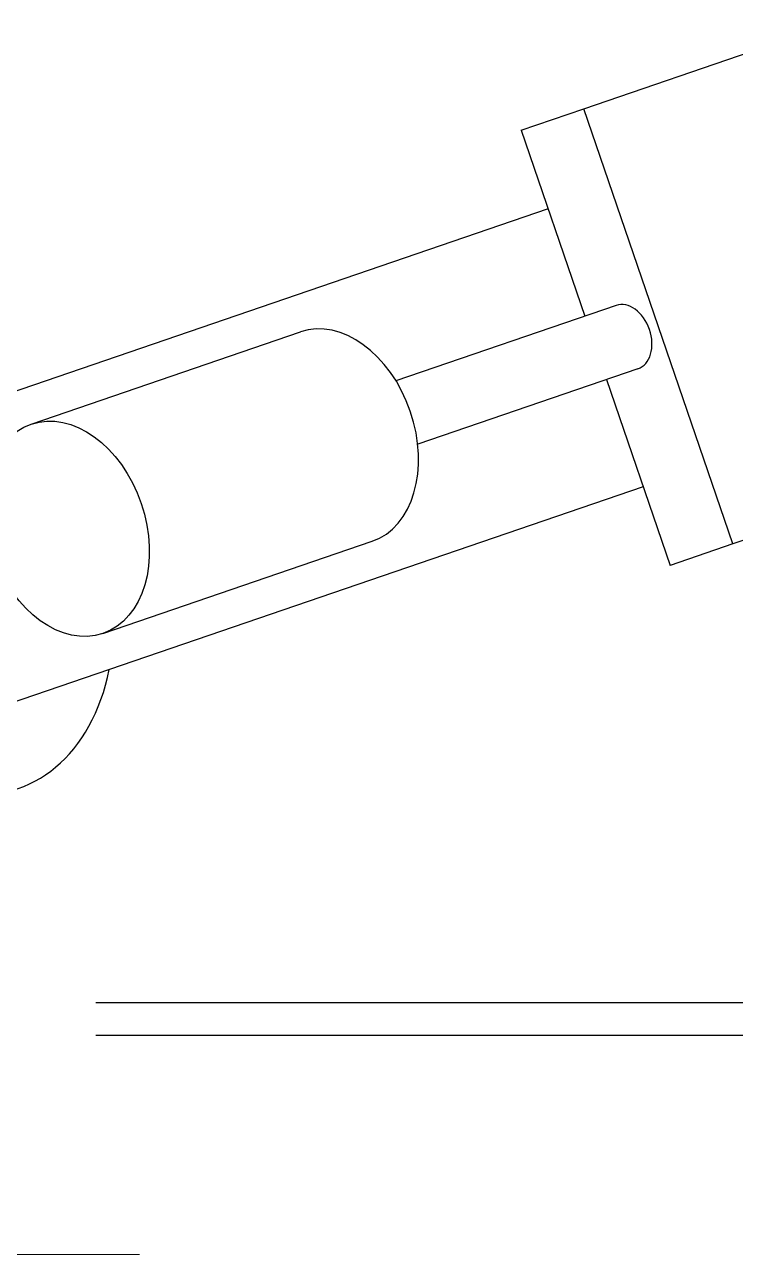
# Model space of a CAD drawing. Header units: metres. Extents: x 0 to 63075, y 0 to 44550.
# Drawn here: x 14438 to 14968, y 27153 to 28070 of the extents above; entities that cross this region are included whole.
import ezdxf

# ---------------------------------------------------------------- set-up
doc = ezdxf.new("R2010")
doc.units = ezdxf.units.M
doc.header["$LTSCALE"] = 75
doc.linetypes.add('CENTER2', pattern=[28.575, 19.05, -3.175, 3.175, -3.175])
doc.linetypes.add('CENTERX2', pattern=[101.6, 63.5, -12.7, 12.7, -12.7])
for name, color, linetype in [('SC1', 7, 'CENTER2'), ('SDM', 7, 'Continuous'), ('SL1', 8, 'Continuous')]:
    doc.layers.add(name, color=color, linetype=linetype)

# ---------------------------------------------------------------- blocks, each defined once
blk = doc.blocks.new('A$C1d93b9d1')
at = {"layer": 'SL1'}
for p, q in [((6595.56, 3704.04), (6778.93, 3766.81)), ((6548.73, 3688.01), (6595.56, 3704.04)), ((6706.63, 3379.53), (6595.56, 3704.04)), ((6548.73, 3688.01), (6596.17, 3549.41)), ((6568.79, 3629.39), (6082.5, 3462.94)), ((6619.58, 3557.42), (6455.42, 3501.23)), ((6183.5, 3468.93), (6384.2, 3537.63)), ((6635.78, 3510.12), (6471.61, 3453.93)), ((6612.36, 3502.1), (6659.8, 3363.5)), ((6890.01, 3442.29), (6706.63, 3379.53)), ((6639.74, 3422.12), (6153.45, 3255.67)), ((6236.94, 3312.83), (6437.64, 3381.52)), ((6706.63, 3379.53), (6659.8, 3363.5)), ((7331.73, 3037.4), (6231.73, 3037.4)), ((7331.73, 3037.4), (6231.73, 3037.4)), ((7331.73, 3013.1), (6231.73, 3013.1)), ((7331.73, 3013.1), (6231.73, 3013.1))]:
    blk.add_line(p, q, dxfattribs=at)
for centre, major_axis, ratio, start_param, end_param in [((6627.68, 3533.77), (-8.1, 23.65), 0.707104, 4.712389, 6.283185), ((6410.92, 3459.58), (-26.72, 78.05), 0.707104, 4.712389, 6.283185), ((6627.68, 3533.77), (8.1, -23.65), 0.707104, 0, 1.570796), ((6410.92, 3459.58), (26.72, -78.05), 0.707104, 0, 1.570796), ((6117.97, 3359.31), (55.52, -162.21), 0.70711, 4.712389, 7.160929)]:
    blk.add_ellipse(centre, major_axis=major_axis, ratio=ratio, start_param=start_param, end_param=end_param, dxfattribs=at)
blk.add_ellipse((6210.22, 3390.88), major_axis=(-26.72, 78.05), ratio=0.707104, dxfattribs=at)

msp = doc.modelspace()

# ---------------------------------------------------------------- linework, layer by layer
at = {"layer": 'SC1', "color": 7, "linetype": 'CENTERX2', "lineweight": 9}
msp.add_line((22143.58, 27152.59), (6381.38, 27152.59), dxfattribs=at)

# ---------------------------------------------------------------- block references
at = {"layer": 'SDM'}
msp.add_blockref('A$C1d93b9d1', (8259.51, 24302.83), dxfattribs=at)

doc.saveas('drawing.dxf')
